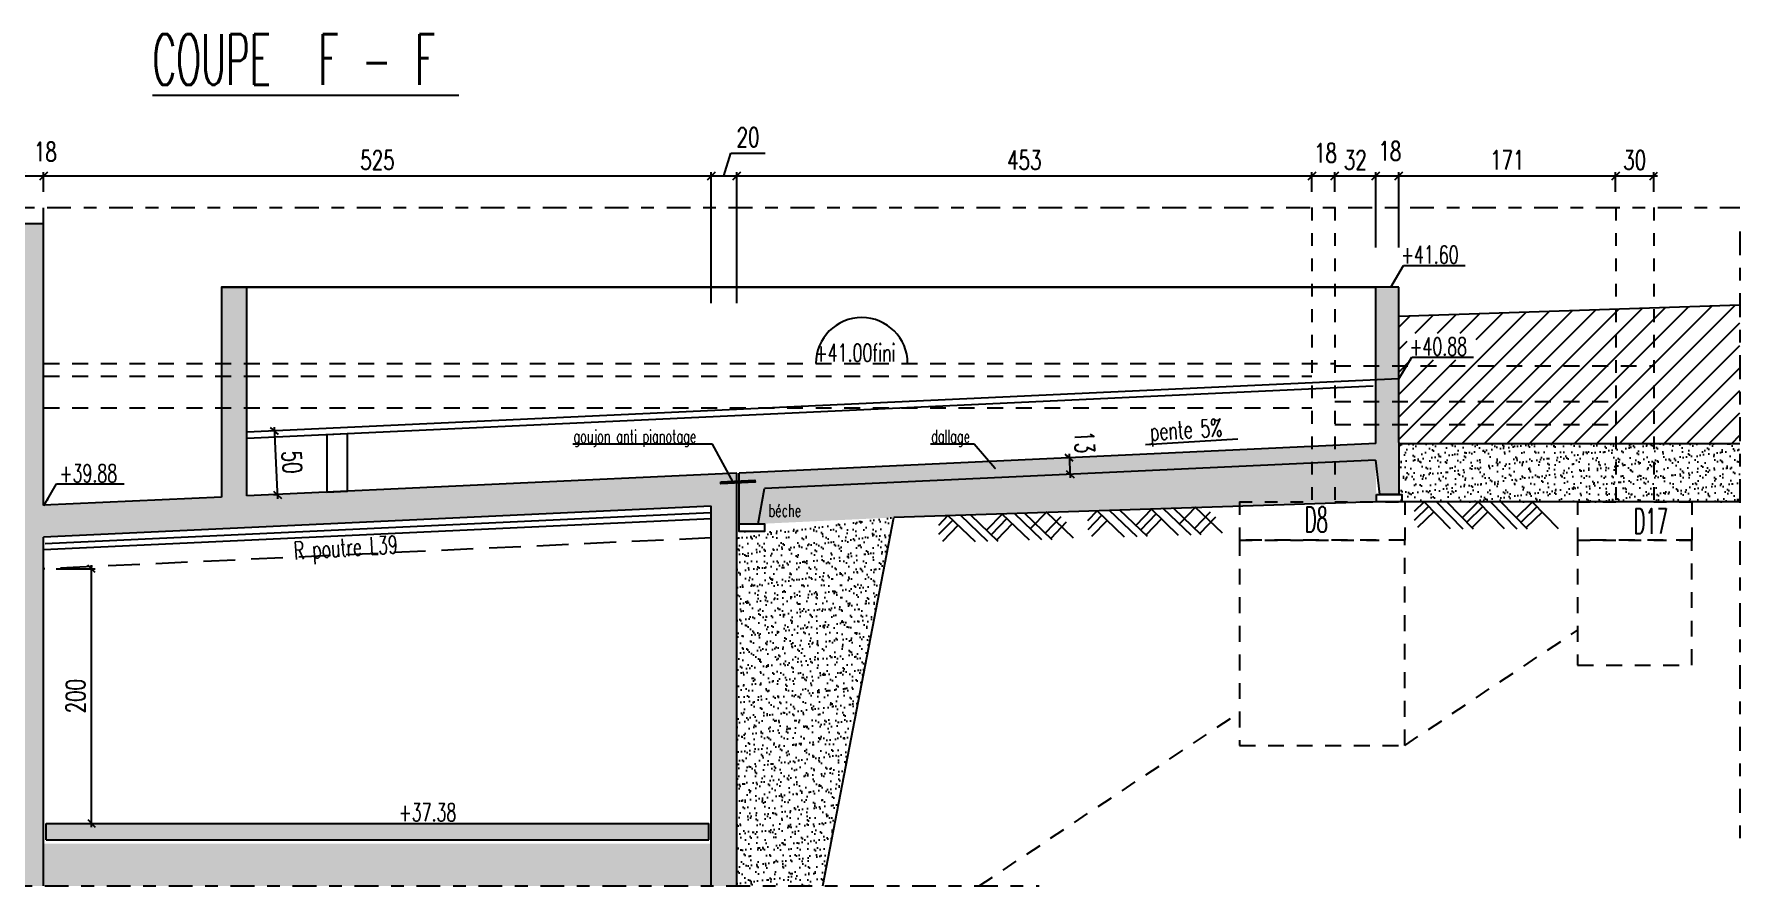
# Model space of a CAD drawing. Extents: x 308 to 437, y -199 to -146.
# Drawn here: x 327.35 to 340.77, y -190.44 to -183.73 of the extents above; entities that cross this region are included whole.
import ezdxf

# ---------------------------------------------------------------- set-up
doc = ezdxf.new("R2010")
doc.units = 0
doc.header["$LTSCALE"] = 0.5
doc.header["$MEASUREMENT"] = 0
for name, pattern in [('AXES2', [1.125, 0.75, -0.125, 0.125, -0.125]), ('DISCONTINU', [0.75, 0.5, -0.25]), ('DISCONTINU2', [0.375, 0.25, -0.125])]:
    doc.linetypes.add(name, pattern=pattern)
doc.layers.get('DEFPOINTS').update_dxf_attribs({"linetype": 'CONTINUOUS'})
for name, color, linetype in [('AXES', 6, 'AXES2'), ('COTATION', 7, 'CONTINUOUS'), ('HABILLAGE', 7, 'CONTINUOUS'), ('MURS', 3, 'CONTINUOUS'), ('POCHAGE', 254, 'CONTINUOUS'), ('RDC', 7, 'DISCONTINU2'), ('REPERE-SEM', 4, 'CONTINUOUS')]:
    doc.layers.add(name, color=color, linetype=linetype)
doc.layers.add('STR - MACONNERIE', color=4, linetype='CONTINUOUS', lineweight=30)
doc.styles.add('ROMANS8', font='romans.shx', dxfattribs={"width": 0.7})
doc.styles.get("Standard").update_dxf_attribs({"font": 'txt.shx'})
doc.linetypes.add('ISOLATION', pattern='A,0.0001,-0.1,[134,ltypeshp.shx,S=0.1,R=0,X=-0.1,Y=0],-0.2,[134,ltypeshp.shx,S=0.1,R=180,X=0.1,Y=0],-0.1', length=0.4001)
doc.dimstyles.new('COT50 cm', dxfattribs={"dimtxt": 0.15, "dimasz": 0.06, "dimexe": 0.03, "dimexo": 0.1, "dimgap": 0.05, "dimtad": 1, "dimdec": 0, "dimlfac": 100, "dimzin": 0, "dimdsep": 46, "dimtxsty": 'ROMANS8', "dimblk1": 'OBLIQUE', "dimblk2": 'OBLIQUE', "dimsah": 1, "dimcen": 0.03, "dimdle": 0.03, "dimclrt": 1, "dimadec": 0, "dimazin": 0, "dimtfac": 1, "dimtdec": 0, "dimtmove": 0, "dimatfit": 3, "dimfxl": 0, "dimtolj": 1, "dimtzin": 0, "dimlwd": -1, "dimlwe": -1, "dimarcsym": 0})
pattern_1 = [(37.5, (-103.79459, -43.32228), (-0.003149668, 0.096341188), [0, -0.076, 0, -0.085, 0, -0.08125]), (7.5, (-103.79459, -43.32228), (0.088488835, 0.141107303), [0, -0.041, 0, -0.0685, 0, -0.02625]), (327.5, (-103.85609, -43.32228), (0.155707093, 0.000282953), [0, -0.025, 0, -0.09, 0, -0.1175]), (317.5, (-103.85609, -43.32228), (0.15030633, 0.04388378), [0, -0.0125, 0, -0.059, 0, -0.0675])]

# ---------------------------------------------------------------- blocks, each defined once
blk = doc.blocks.new('_Oblique')
at = {"layer": 'COTATION', "color": 0, "lineweight": -2}
blk.add_line((-0.5, -0.5), (0.5, 0.5), dxfattribs=at)
blk = doc.blocks.new('*D1511')
at = {"layer": 'COTATION', "color": 0, "transparency": 16777216}
for p, q in [((329.267, -187.391), (329.241, -186.828)), ((329.242, -186.858), (329.212, -186.859)), ((329.265, -187.361), (329.236, -187.362))]:
    blk.add_line(p, q, dxfattribs=at)
at = {"layer": 'DEFPOINTS', "color": 0, "transparency": 16777216}
for p in [(329.242, -186.858), (329.257, -186.857), (329.281, -187.36)]:
    blk.add_point(p, dxfattribs=at)
at = {"layer": 'COTATION', "color": 0, "transparency": 16777216, "xscale": 0.06, "yscale": 0.06, "zscale": 0.06}
for p, rotation in [((329.242, -186.858), 92.65795305260876), ((329.265, -187.361), 272.6579530526088)]:
    blk.add_blockref('_Oblique', p, dxfattribs=dict(at, rotation=rotation))
at = {"layer": 'COTATION', "color": 1, "transparency": 16777216, "insert": (329.379, -187.103), "char_height": 0.15, "attachment_point": 5, "rotation": 272.658, "style": 'ROMANS8'}
blk.add_mtext('\\A1;50', dxfattribs=at)
blk = doc.blocks.new('*D1517')
at = {"layer": 'COTATION', "color": 0, "transparency": 16777216}
for p, q in [((327.244, -184.976), (327.244, -184.821)), ((327.424, -184.976), (327.424, -184.821)), ((327.214, -184.851), (327.454, -184.851))]:
    blk.add_line(p, q, dxfattribs=at)
at = {"layer": 'DEFPOINTS', "color": 0, "transparency": 16777216}
for p in [(327.424, -184.851), (327.244, -185.076), (327.424, -185.076)]:
    blk.add_point(p, dxfattribs=at)
at = {"layer": 'COTATION', "color": 0, "transparency": 16777216, "xscale": 0.06, "yscale": 0.06, "zscale": 0.06, "rotation": 180}
blk.add_blockref('_Oblique', (327.244, -184.851), dxfattribs=at)
at = {"layer": 'COTATION', "color": 0, "transparency": 16777216, "xscale": 0.06, "yscale": 0.06, "zscale": 0.06}
blk.add_blockref('_Oblique', (327.424, -184.851), dxfattribs=at)
at = {"layer": 'COTATION', "color": 1, "transparency": 16777216, "insert": (327.438, -184.66), "char_height": 0.15, "attachment_point": 5, "style": 'ROMANS8'}
blk.add_mtext('\\A1;18', dxfattribs=at)
blk = doc.blocks.new('*D1519')
at = {"layer": 'COTATION', "color": 0, "transparency": 16777216}
for p, q in [((327.424, -184.976), (327.424, -184.821)), ((332.678, -185.851), (332.678, -184.821)), ((327.394, -184.851), (332.708, -184.851))]:
    blk.add_line(p, q, dxfattribs=at)
at = {"layer": 'DEFPOINTS', "color": 0, "transparency": 16777216}
for p in [(332.678, -184.851), (327.424, -185.076), (332.678, -187.238)]:
    blk.add_point(p, dxfattribs=at)
at = {"layer": 'COTATION', "color": 0, "transparency": 16777216, "xscale": 0.06, "yscale": 0.06, "zscale": 0.06, "rotation": 180}
blk.add_blockref('_Oblique', (327.424, -184.851), dxfattribs=at)
at = {"layer": 'COTATION', "color": 0, "transparency": 16777216, "xscale": 0.06, "yscale": 0.06, "zscale": 0.06}
blk.add_blockref('_Oblique', (332.678, -184.851), dxfattribs=at)
at = {"layer": 'COTATION', "color": 1, "transparency": 16777216, "insert": (330.051, -184.726), "char_height": 0.15, "attachment_point": 5, "style": 'ROMANS8'}
blk.add_mtext('\\A1;525', dxfattribs=at)
blk = doc.blocks.new('*D1520')
at = {"layer": 'COTATION', "color": 0, "transparency": 16777216}
for p, q in [((332.778, -184.851), (332.832, -184.671)), ((332.832, -184.671), (333.102, -184.671)), ((332.678, -185.851), (332.678, -184.821)), ((332.878, -185.851), (332.878, -184.821)), ((332.648, -184.851), (332.908, -184.851))]:
    blk.add_line(p, q, dxfattribs=at)
at = {"layer": 'DEFPOINTS', "color": 0, "transparency": 16777216}
for p in [(332.878, -184.851), (332.678, -187.238), (332.878, -187.19)]:
    blk.add_point(p, dxfattribs=at)
at = {"layer": 'COTATION', "color": 0, "transparency": 16777216, "xscale": 0.06, "yscale": 0.06, "zscale": 0.06, "rotation": 180}
blk.add_blockref('_Oblique', (332.678, -184.851), dxfattribs=at)
at = {"layer": 'COTATION', "color": 0, "transparency": 16777216, "xscale": 0.06, "yscale": 0.06, "zscale": 0.06}
blk.add_blockref('_Oblique', (332.878, -184.851), dxfattribs=at)
at = {"layer": 'COTATION', "color": 1, "transparency": 16777216, "insert": (332.967, -184.546), "char_height": 0.15, "attachment_point": 5, "style": 'ROMANS8'}
blk.add_mtext('\\A1;20', dxfattribs=at)
blk = doc.blocks.new('*D1521')
at = {"layer": 'COTATION', "color": 0, "transparency": 16777216}
for p, q in [((332.878, -185.851), (332.878, -184.821)), ((337.404, -184.976), (337.404, -184.821)), ((332.848, -184.851), (337.434, -184.851))]:
    blk.add_line(p, q, dxfattribs=at)
at = {"layer": 'DEFPOINTS', "color": 0, "transparency": 16777216}
for p in [(337.404, -184.851), (337.404, -185.076), (332.878, -186.979)]:
    blk.add_point(p, dxfattribs=at)
at = {"layer": 'COTATION', "color": 0, "transparency": 16777216, "xscale": 0.06, "yscale": 0.06, "zscale": 0.06, "rotation": 180}
blk.add_blockref('_Oblique', (332.878, -184.851), dxfattribs=at)
at = {"layer": 'COTATION', "color": 0, "transparency": 16777216, "xscale": 0.06, "yscale": 0.06, "zscale": 0.06}
blk.add_blockref('_Oblique', (337.404, -184.851), dxfattribs=at)
at = {"layer": 'COTATION', "color": 1, "transparency": 16777216, "insert": (335.141, -184.726), "char_height": 0.15, "attachment_point": 5, "style": 'ROMANS8'}
blk.add_mtext('\\A1;453', dxfattribs=at)
blk = doc.blocks.new('*D1522')
at = {"layer": 'COTATION', "color": 0, "transparency": 16777216}
for p, q in [((337.404, -184.976), (337.404, -184.821)), ((337.584, -184.976), (337.584, -184.821)), ((337.374, -184.851), (337.614, -184.851))]:
    blk.add_line(p, q, dxfattribs=at)
at = {"layer": 'DEFPOINTS', "color": 0, "transparency": 16777216}
for p in [(337.584, -184.851), (337.404, -185.076), (337.584, -185.076)]:
    blk.add_point(p, dxfattribs=at)
at = {"layer": 'COTATION', "color": 0, "transparency": 16777216, "xscale": 0.06, "yscale": 0.06, "zscale": 0.06, "rotation": 180}
blk.add_blockref('_Oblique', (337.404, -184.851), dxfattribs=at)
at = {"layer": 'COTATION', "color": 0, "transparency": 16777216, "xscale": 0.06, "yscale": 0.06, "zscale": 0.06}
blk.add_blockref('_Oblique', (337.584, -184.851), dxfattribs=at)
at = {"layer": 'COTATION', "color": 1, "transparency": 16777216, "insert": (337.511, -184.67), "char_height": 0.15, "attachment_point": 5, "style": 'ROMANS8'}
blk.add_mtext('\\A1;18', dxfattribs=at)
blk = doc.blocks.new('*D1523')
at = {"layer": 'COTATION', "color": 0, "transparency": 16777216}
for p, q in [((337.584, -184.976), (337.584, -184.821)), ((337.907, -185.415), (337.907, -184.821)), ((337.554, -184.851), (337.937, -184.851))]:
    blk.add_line(p, q, dxfattribs=at)
at = {"layer": 'DEFPOINTS', "color": 0, "transparency": 16777216}
for p in [(337.907, -184.851), (337.584, -185.076), (337.907, -185.515)]:
    blk.add_point(p, dxfattribs=at)
at = {"layer": 'COTATION', "color": 0, "transparency": 16777216, "xscale": 0.06, "yscale": 0.06, "zscale": 0.06, "rotation": 180}
blk.add_blockref('_Oblique', (337.584, -184.851), dxfattribs=at)
at = {"layer": 'COTATION', "color": 0, "transparency": 16777216, "xscale": 0.06, "yscale": 0.06, "zscale": 0.06}
blk.add_blockref('_Oblique', (337.907, -184.851), dxfattribs=at)
at = {"layer": 'COTATION', "color": 1, "transparency": 16777216, "insert": (337.746, -184.726), "char_height": 0.15, "attachment_point": 5, "style": 'ROMANS8'}
blk.add_mtext('\\A1;32', dxfattribs=at)
blk = doc.blocks.new('*D1524')
at = {"layer": 'COTATION', "color": 0, "transparency": 16777216}
for p, q in [((337.907, -185.415), (337.907, -184.821)), ((338.087, -185.415), (338.087, -184.821)), ((337.877, -184.851), (338.117, -184.851))]:
    blk.add_line(p, q, dxfattribs=at)
at = {"layer": 'DEFPOINTS', "color": 0, "transparency": 16777216}
for p in [(338.087, -184.851), (337.907, -185.515), (338.087, -185.515)]:
    blk.add_point(p, dxfattribs=at)
at = {"layer": 'COTATION', "color": 0, "transparency": 16777216, "xscale": 0.06, "yscale": 0.06, "zscale": 0.06, "rotation": 180}
blk.add_blockref('_Oblique', (337.907, -184.851), dxfattribs=at)
at = {"layer": 'COTATION', "color": 0, "transparency": 16777216, "xscale": 0.06, "yscale": 0.06, "zscale": 0.06}
blk.add_blockref('_Oblique', (338.087, -184.851), dxfattribs=at)
at = {"layer": 'COTATION', "color": 1, "transparency": 16777216, "insert": (338.018, -184.655), "char_height": 0.15, "attachment_point": 5, "style": 'ROMANS8'}
blk.add_mtext('\\A1;18', dxfattribs=at)
blk = doc.blocks.new('*D1525')
at = {"layer": 'COTATION', "color": 0, "transparency": 16777216}
for p, q in [((338.087, -185.415), (338.087, -184.821)), ((339.794, -184.976), (339.794, -184.821)), ((338.057, -184.851), (339.824, -184.851))]:
    blk.add_line(p, q, dxfattribs=at)
at = {"layer": 'DEFPOINTS', "color": 0, "transparency": 16777216}
for p in [(339.794, -184.851), (339.794, -185.076), (338.087, -185.515)]:
    blk.add_point(p, dxfattribs=at)
at = {"layer": 'COTATION', "color": 0, "transparency": 16777216, "xscale": 0.06, "yscale": 0.06, "zscale": 0.06, "rotation": 180}
blk.add_blockref('_Oblique', (338.087, -184.851), dxfattribs=at)
at = {"layer": 'COTATION', "color": 0, "transparency": 16777216, "xscale": 0.06, "yscale": 0.06, "zscale": 0.06}
blk.add_blockref('_Oblique', (339.794, -184.851), dxfattribs=at)
at = {"layer": 'COTATION', "color": 1, "transparency": 16777216, "insert": (338.941, -184.726), "char_height": 0.15, "attachment_point": 5, "style": 'ROMANS8'}
blk.add_mtext('\\A1;171', dxfattribs=at)
blk = doc.blocks.new('*D1526')
at = {"layer": 'COTATION', "color": 0, "transparency": 16777216}
for p, q in [((339.794, -184.976), (339.794, -184.821)), ((340.094, -184.976), (340.094, -184.821)), ((339.764, -184.851), (340.124, -184.851))]:
    blk.add_line(p, q, dxfattribs=at)
at = {"layer": 'DEFPOINTS', "color": 0, "transparency": 16777216}
for p in [(340.094, -184.851), (339.794, -185.076), (340.094, -185.076)]:
    blk.add_point(p, dxfattribs=at)
at = {"layer": 'COTATION', "color": 0, "transparency": 16777216, "xscale": 0.06, "yscale": 0.06, "zscale": 0.06, "rotation": 180}
blk.add_blockref('_Oblique', (339.794, -184.851), dxfattribs=at)
at = {"layer": 'COTATION', "color": 0, "transparency": 16777216, "xscale": 0.06, "yscale": 0.06, "zscale": 0.06}
blk.add_blockref('_Oblique', (340.094, -184.851), dxfattribs=at)
at = {"layer": 'COTATION', "color": 1, "transparency": 16777216, "insert": (339.944, -184.726), "char_height": 0.15, "attachment_point": 5, "style": 'ROMANS8'}
blk.add_mtext('\\A1;30', dxfattribs=at)
blk = doc.blocks.new('*D1597')
at = {"layer": 'COTATION', "color": 0, "transparency": 16777216}
for p, q in [((327.524, -187.943), (327.831, -187.943)), ((327.801, -189.976), (327.801, -187.913)), ((327.544, -189.946), (327.831, -189.946))]:
    blk.add_line(p, q, dxfattribs=at)
at = {"layer": 'DEFPOINTS', "color": 0, "transparency": 16777216}
for p in [(327.424, -187.943), (327.801, -187.943), (327.444, -189.946)]:
    blk.add_point(p, dxfattribs=at)
at = {"layer": 'COTATION', "color": 0, "transparency": 16777216, "xscale": 0.06, "yscale": 0.06, "zscale": 0.06}
for p, rotation in [((327.801, -187.943), 90), ((327.801, -189.946), 270)]:
    blk.add_blockref('_Oblique', p, dxfattribs=dict(at, rotation=rotation))
at = {"layer": 'COTATION', "color": 1, "transparency": 16777216, "insert": (327.676, -188.945), "char_height": 0.15, "attachment_point": 5, "rotation": 90, "style": 'ROMANS8'}
blk.add_mtext('\\A1;200', dxfattribs=at)
blk = doc.blocks.new('*D1675')
at = {"layer": 'COTATION', "color": 0, "transparency": 16777216}
for p, q in [((335.494, -187.068), (335.465, -187.07)), ((335.493, -187.038), (335.502, -187.228)), ((335.501, -187.198), (335.471, -187.199))]:
    blk.add_line(p, q, dxfattribs=at)
at = {"layer": 'DEFPOINTS', "color": 0, "transparency": 16777216}
for p in [(335.548, -187.066), (335.501, -187.198), (335.554, -187.196)]:
    blk.add_point(p, dxfattribs=at)
at = {"layer": 'COTATION', "color": 0, "transparency": 16777216, "xscale": 0.06, "yscale": 0.06, "zscale": 0.06}
for p, rotation in [((335.494, -187.068), 92.65795305263987), ((335.501, -187.198), 272.6579530526399)]:
    blk.add_blockref('_Oblique', p, dxfattribs=dict(at, rotation=rotation))
at = {"layer": 'COTATION', "color": 1, "transparency": 16777216, "insert": (335.615, -186.945), "char_height": 0.15, "attachment_point": 5, "rotation": 272.658, "style": 'ROMANS8'}
blk.add_mtext('\\A1;13', dxfattribs=at)

msp = doc.modelspace()

# ---------------------------------------------------------------- hatches: boundary and pattern name
at = {"layer": 'HABILLAGE'}
h = msp.add_hatch(dxfattribs=at)
h.set_pattern_fill('AR-SAND', color=256, scale=0.05, style=0)
h.set_pattern_definition(pattern_1)
h.paths.add_polyline_path([(338.0872, -186.9562), (340.7718, -186.9562), (340.7718, -187.4167), (338.1122, -187.4167), (338.0872, -187.3573)])
h = msp.add_hatch(dxfattribs=at)
h.set_pattern_fill('AR-SAND', color=256, scale=0.05, style=0)
h.set_pattern_definition(pattern_1)
h.paths.add_polyline_path([(333.0977, -187.3096), (337.9034, -187.0865), (337.9122, -187.4167), (334.1134, -187.539), (333.0477, -187.5896)])
h = msp.add_hatch(dxfattribs=at)
h.set_pattern_fill('AR-SAND', color=256, scale=0.05, style=0)
h.set_pattern_definition([(37.5, (-121.439965, 10.106125), (-0.003149668, 0.096341188), [0, -0.076, 0, -0.085, 0, -0.08125]), (7.5, (-121.43997, 10.10612), (0.088488835, 0.141107303), [0, -0.041, 0, -0.0685, 0, -0.02625]), (327.5, (-121.501465, 10.106125), (0.155707093, 0.000282953), [0, -0.025, 0, -0.09, 0, -0.1175]), (317.5, (-121.50147, 10.10612), (0.15030633, 0.04388378), [0, -0.0125, 0, -0.059, 0, -0.0675])])
h.paths.add_polyline_path([(332.8777, -190.4379), (333.555, -190.4379), (334.1134, -187.539), (333.0977, -187.6491), (332.8777, -187.6491)])
h = msp.add_hatch(dxfattribs=at)
h.set_pattern_fill('AR-SAND', color=256, scale=0.05, style=0)
h.set_pattern_definition([(37.5, (-33.228566, -60.03917), (-0.003149668, 0.096341188), [0, -0.076, 0, -0.085, 0, -0.08125]), (7.5, (-33.22857, -60.03917), (0.088488835, 0.141107303), [0, -0.041, 0, -0.0685, 0, -0.02625]), (327.5, (-33.29007, -60.03917), (0.155707093, 0.000282953), [0, -0.025, 0, -0.09, 0, -0.1175]), (317.5, (-33.29007, -60.03917), (0.15030633, 0.04388378), [0, -0.0125, 0, -0.059, 0, -0.0675])])
h.paths.add_polyline_path([(327.4244, -190.4379), (332.6777, -190.4379), (332.6777, -190.1062), (327.4244, -190.1062)])
at = {"layer": 'POCHAGE'}
h = msp.add_hatch(color=256, dxfattribs=at)
h.paths.add_polyline_path([(332.8777, -187.267), (332.7543, -187.2728), (332.7536, -187.2579), (332.8777, -187.252), (332.8777, -187.1896), (329.0244, -187.3685), (329.0244, -186.6765), (328.8244, -186.6765), (328.8244, -187.3778), (327.4244, -187.4428), (327.4244, -185.2265), (327.2444, -185.2265), (327.2444, -186.4265), (327.2244, -186.4265), (327.2244, -187.2265), (327.2244, -190.4379), (327.4244, -190.4379), (327.4244, -187.6931), (332.6777, -187.4492), (332.6777, -190.4379), (332.8777, -190.4379)])
h.paths.add_polyline_path([(329.0244, -186.4265), (328.8244, -186.4265), (328.8244, -186.6765), (329.0244, -186.6765)], flags=17)
h.paths.add_polyline_path([(329.0244, -186.3265), (328.8244, -186.3265), (328.8244, -186.4265), (329.0244, -186.4265)], flags=17)
h.paths.add_polyline_path([(329.0244, -185.7265), (328.8244, -185.7265), (328.8244, -186.3265), (329.0244, -186.3265)], flags=17)
h = msp.add_hatch(color=256, dxfattribs=at)
h.paths.add_polyline_path([(333.0977, -187.3096), (337.4044, -187.1096), (337.4044, -186.9795), (332.8977, -187.1887), (332.8977, -187.251), (333.0218, -187.2452), (333.0225, -187.2602), (332.8977, -187.2661), (332.8977, -187.5896), (333.0477, -187.5896)])
h.paths.add_polyline_path([(337.5844, -186.9711), (337.4044, -186.9795), (337.4044, -187.1096), (337.5844, -187.1013)])
h.paths.add_polyline_path([(338.0872, -186.9478), (338.0872, -186.8065), (337.9072, -186.8065), (337.9072, -186.9562), (337.5844, -186.9711), (337.5844, -187.1013), (337.9034, -187.0865), (337.9372, -187.3573), (338.0872, -187.3573)])
h.paths.add_polyline_path([(338.0872, -186.6265), (337.9072, -186.6265), (337.9072, -186.8065), (338.0872, -186.8065)])
h.paths.add_polyline_path([(338.0872, -186.4473), (337.9072, -186.4556), (337.9072, -186.6265), (338.0872, -186.6265)])
h.paths.add_polyline_path([(338.0872, -186.3465), (337.9072, -186.3465), (337.9072, -186.4556), (338.0872, -186.4473)])
h.paths.add_polyline_path([(338.0872, -185.7262), (337.9072, -185.7262), (337.9072, -186.3465), (338.0872, -186.3465)])
msp.add_hatch(color=256, dxfattribs=at).paths.add_polyline_path([(327.4444, -189.9465), (327.4444, -190.0765), (332.6577, -190.0765), (332.6577, -189.9465)])
at = {"layer": 'RDC'}
h = msp.add_hatch(dxfattribs=at)
h.set_pattern_fill('ANSI31', color=256)
h.set_pattern_definition([(45, (-103.79459, -43.32228), (-0.088388348, 0.088388348), [])])
h.paths.add_polyline_path([(338.0872, -185.9536), (340.7718, -185.865), (340.7718, -186.9562), (338.0872, -186.9562), (338.0872, -186.9478)])
h.paths.add_polyline_path([(338.6973, -186.2984), (338.1549, -186.2984), (338.1549, -186.0884), (338.6973, -186.0884)], flags=16)

# ---------------------------------------------------------------- linework, layer by layer
at = {"layer": 'AXES', "color": 6, "ltscale": 0.5}
for p, q in [((320.1396, -185.1005), (340.7718, -185.1005)), ((340.7718, -185.2872), (340.7718, -190.0848)), ((324.5083, -190.4379), (335.2578, -190.4379))]:
    msp.add_line(p, q, dxfattribs=at)
at = {"layer": 'COTATION'}
msp.add_lwpolyline([(329.6522, -187.3394), (329.8167, -187.3317), (329.8167, -186.8813), (329.6526, -186.8889)], close=True, dxfattribs=at)
at = {"layer": 'COTATION', "color": 0}
msp.add_lwpolyline([(332.7536, -187.2579), (333.0218, -187.2452), (333.0225, -187.2602), (332.7543, -187.2728)], close=True, dxfattribs=at)
at = {"layer": 'COTATION'}
msp.add_arc((333.8619, -186.3265), 0.3611, 0, 180, dxfattribs=at)
at = {"layer": 'HABILLAGE', "linetype": 'ISOLATION', "ltscale": 0.2}
msp.add_line((327.4355, -187.743), (332.6715, -187.4999), dxfattribs=at)
at = {"layer": 'HABILLAGE', "color": 1}
for p, q in [((337.9122, -187.4167), (334.1134, -187.539)), ((340.7718, -187.4167), (337.9122, -187.4167)), ((333.555, -190.4379), (334.1134, -187.539))]:
    msp.add_line(p, q, dxfattribs=at)
at = {"layer": 'HABILLAGE'}
for p, q in [((335.2797, -187.7152), (335.0641, -187.5084)), ((335.3604, -187.7135), (335.1439, -187.5058)), ((335.3147, -187.4957), (335.1918, -187.6238)), ((335.5274, -187.7006), (335.3129, -187.4949)), ((335.7141, -187.4854), (335.6383, -187.5645)), ((335.9306, -187.6931), (335.7141, -187.4854)), ((336.0287, -187.691), (335.8122, -187.4834)), ((336.1094, -187.6894), (335.8928, -187.4817)), ((336.1407, -187.4737), (336.0178, -187.6019)), ((336.1775, -187.5093), (336.0547, -187.6373)), ((336.3551, -187.6794), (336.1407, -187.4737)), ((336.4532, -187.6774), (336.2376, -187.4706)), ((336.5339, -187.6757), (336.3174, -187.468)), ((336.4882, -187.458), (336.3653, -187.5861)), ((336.6025, -187.4965), (336.4798, -187.6245)), ((336.7009, -187.6629), (336.4864, -187.4572)), ((338.2863, -187.4147), (338.2079, -187.4913)), ((338.3219, -187.4515), (338.2079, -187.5629)), ((338.363, -187.4935), (338.2362, -187.6175)), ((338.496, -187.6292), (338.2863, -187.4147)), ((338.5941, -187.6303), (338.3844, -187.4158)), ((338.6748, -187.6312), (338.465, -187.4167)), ((338.713, -187.4167), (338.5861, -187.5408)), ((338.7486, -187.4535), (338.6218, -187.5774)), ((338.7897, -187.4955), (338.663, -187.6195)), ((338.9207, -187.6292), (338.713, -187.4167)), ((339.0188, -187.6303), (338.81, -187.4167)), ((339.0995, -187.6312), (338.8898, -187.4167)), ((339.1383, -187.4176), (339.0113, -187.5417)), ((339.1739, -187.4543), (339.0471, -187.5783)), ((339.215, -187.4964), (339.0882, -187.6204)), ((339.3442, -187.6292), (339.1365, -187.4167)), ((334.5406, -187.5232), (334.4648, -187.6023)), ((334.5774, -187.5588), (334.4671, -187.6738)), ((334.6198, -187.5995), (334.4971, -187.7275)), ((334.7571, -187.7309), (334.5406, -187.5232)), ((334.8552, -187.7288), (334.6387, -187.5212)), ((334.9359, -187.7271), (334.7193, -187.5195)), ((334.9672, -187.5115), (334.8443, -187.6396)), ((335.004, -187.5471), (334.8812, -187.6751)), ((335.0464, -187.5878), (334.9237, -187.7158)), ((335.1816, -187.7172), (334.9672, -187.5115)), ((335.4291, -187.5343), (335.3063, -187.6622)), ((335.4715, -187.575), (335.3488, -187.703)), ((335.7509, -187.521), (335.6406, -187.6361)), ((335.7933, -187.5618), (335.6706, -187.6897)), ((336.2199, -187.55), (336.0972, -187.678)), ((336.645, -187.5372), (336.5223, -187.6652))]:
    msp.add_line(p, q, dxfattribs=at)
at = {"layer": 'MURS'}
for p, q in [((327.2444, -185.2265), (327.4244, -185.2265)), ((327.4244, -187.4428), (327.4244, -185.2265)), ((328.8244, -185.7265), (329.0244, -185.7265)), ((338.0872, -185.7262), (337.9072, -185.7262)), ((337.9072, -186.9562), (337.9072, -185.7262)), ((338.0872, -186.9478), (338.0872, -185.7262)), ((337.9072, -186.9562), (332.8977, -187.1887)), ((338.0872, -186.9478), (338.0872, -187.3573)), ((337.9034, -187.0865), (333.0977, -187.3096)), ((337.9034, -187.0865), (337.9372, -187.3573)), ((332.8777, -187.1896), (329.0244, -187.3685)), ((332.8777, -190.4379), (332.8777, -187.1896)), ((332.8977, -187.5896), (332.8977, -187.1887)), ((333.0477, -187.5896), (333.0977, -187.3096)), ((338.0872, -187.3573), (337.9372, -187.3573)), ((328.8244, -187.3778), (327.4244, -187.4428)), ((332.6777, -187.4492), (327.4244, -187.6931)), ((332.6777, -190.4379), (332.6777, -187.4492)), ((332.8977, -187.5896), (333.0477, -187.5896)), ((327.4244, -190.4379), (327.4244, -187.6931)), ((327.4444, -189.9465), (332.6577, -189.9465)), ((327.4444, -190.0765), (327.4444, -189.9465)), ((332.6577, -190.0765), (332.6577, -189.9465)), ((327.4444, -190.0765), (332.6577, -190.0765))]:
    msp.add_line(p, q, dxfattribs=at)
at = {"layer": 'MURS', "linetype": 'DISCONTINU2', "ltscale": 0.5}
for p, q in [((337.4044, -185.1005), (337.4044, -187.4167)), ((337.5844, -185.1005), (337.5844, -187.4167)), ((339.7944, -185.1005), (339.7944, -187.4167)), ((340.0944, -185.1005), (340.0944, -187.4167)), ((336.8344, -187.4167), (337.4044, -187.4167)), ((336.8344, -187.4167), (336.8344, -187.7167)), ((337.5844, -187.4167), (338.1344, -187.4167)), ((338.1344, -187.4167), (338.1344, -187.7167)), ((339.4944, -187.4167), (339.7944, -187.4167)), ((339.4944, -187.4167), (339.4944, -187.7167)), ((340.0944, -187.4167), (340.3944, -187.4167)), ((340.3944, -187.4167), (340.3944, -187.7167)), ((336.8344, -187.7167), (338.0024, -187.7167)), ((339.4944, -187.7167), (340.3944, -187.7167))]:
    msp.add_line(p, q, dxfattribs=at)
at = {"layer": 'MURS', "color": 0, "linetype": 'DISCONTINU2'}
for p, q in [((327.4244, -186.3265), (337.5844, -186.3265)), ((327.4244, -186.4265), (337.4044, -186.4265)), ((327.4244, -186.6765), (337.4044, -186.6765))]:
    msp.add_line(p, q, dxfattribs=at)
at = {"layer": 'MURS', "color": 8, "linetype": 'DISCONTINU'}
msp.add_line((332.6777, -187.6995), (327.4244, -187.9433), dxfattribs=at)
at = {"layer": 'MURS'}
msp.add_lwpolyline([(329.0244, -187.3685), (329.0244, -185.7265), (328.8244, -185.7265), (328.8244, -187.3778)], dxfattribs=at)
at = {"layer": 'MURS', "color": 0}
for points in [[(337.9122, -187.3573), (338.1122, -187.3573), (338.1122, -187.4167), (337.9122, -187.4167)], [(332.8977, -187.5896), (333.0977, -187.5896), (333.0977, -187.6491), (332.8977, -187.6491)]]:
    msp.add_lwpolyline(points, close=True, dxfattribs=at)
at = {"layer": 'RDC'}
for p, q in [((327.4244, -185.2265), (327.4244, -185.1005)), ((337.5844, -186.3465), (340.0944, -186.3465)), ((337.5844, -186.6265), (339.7944, -186.6265)), ((337.5844, -186.8065), (339.7944, -186.8065)), ((338.1344, -189.3321), (339.4944, -188.4255)), ((334.7866, -190.4379), (336.8344, -189.0727))]:
    msp.add_line(p, q, dxfattribs=at)
at = {"layer": 'RDC', "linetype": 'ByBlock'}
for p, q in [((338.0872, -185.9536), (340.7718, -185.865)), ((338.0872, -186.4473), (329.0244, -186.868)), ((337.8872, -186.5066), (329.0244, -186.918)), ((338.0872, -186.9562), (340.7718, -186.9562)), ((332.6777, -187.5486), (327.4244, -187.7925))]:
    msp.add_line(p, q, dxfattribs=at)
at = {"layer": 'RDC'}
for points in [[(338.1344, -187.7167), (336.8344, -187.7167), (336.8344, -189.3321), (338.1344, -189.3321)], [(340.3944, -187.7167), (339.4944, -187.7167), (339.4944, -188.7008), (340.3944, -188.7008)]]:
    msp.add_lwpolyline(points, close=True, dxfattribs=at)
at = {"layer": 'STR - MACONNERIE', "color": 8}
msp.add_line((329.0244, -185.7265), (337.9072, -185.7265), dxfattribs=at)

# ---------------------------------------------------------------- texts
at = {"layer": 'HABILLAGE', "color": 1, "style": 'ROMANS8', "width": 0.65}
for s, height, p in [('+41.60', 0.14, (338.1063, -185.5405)), ('+41.00fini ', 0.14, (333.4929, -186.3124)), ('+40.88', 0.14, (338.1726, -186.2634)), ('goujon anti pianotage', 0.1, (331.5931, -186.9502)), ('dallage', 0.1, (334.4075, -186.9502)), ('+39.88', 0.14, (327.5505, -187.261)), ('béche', 0.1, (333.1283, -187.5337)), ('+37.38', 0.14, (330.2192, -189.929))]:
    msp.add_text(s, height=height, dxfattribs=at).set_placement(p)
for s, p in [('pente 5%%%', (336.1338, -186.9347)), ('R poutre L39', (329.3979, -187.87))]:
    msp.add_text(s, height=0.14, rotation=3.53865, dxfattribs=at).set_placement(p)
at = {"layer": 'REPERE-SEM', "color": 4, "width": 0.519}
msp.add_text(' %%UCOUPE  F - F ', height=0.4, dxfattribs=at).set_placement((328.0957, -184.1348))
at = {"layer": 'REPERE-SEM', "color": 4, "width": 0.52}
for s, p in [('D8', (337.3471, -187.6546)), ('D17', (339.9344, -187.6675))]:
    msp.add_text(s, height=0.2, rotation=359.99805, dxfattribs=at).set_placement(p)

# ---------------------------------------------------------------- dimensions: what is measured, and where the dimension line sits
at = {"layer": 'COTATION'}
for base, p1, p2, picture, middle in [((332.8777, -184.8507), (332.6777, -187.2382), (332.8777, -187.1896), '*D1520', (332.8817, -184.5457)), ((332.6777, -184.8507), (327.4244, -185.0763), (332.6777, -187.2382), '*D1519', (330.0511, -184.7257)), ((337.4044, -184.8507), (332.8777, -186.9787), (337.4044, -185.0763), '*D1521', (335.1411, -184.7257)), ((337.9072, -184.8507), (337.5844, -185.0763), (337.9072, -185.5152), '*D1523', (337.7458, -184.7257)), ((339.7944, -184.8507), (338.0872, -185.5152), (339.7944, -185.0763), '*D1525', (338.9408, -184.7257)), ((340.0944, -184.8507), (339.7944, -185.0763), (340.0944, -185.0763), '*D1526', (339.9444, -184.7257))]:
    dim = msp.add_linear_dim(base=base, p1=p1, p2=p2, dimstyle='COT50 cm', override={"dimtmove": 1}, dxfattribs=at)
    dim.commit()
    dim.dimension.update_dxf_attribs({"geometry": picture, "text_midpoint": middle})
for base, p1, p2, picture, middle in [((338.0872, -184.8507), (337.9072, -185.5152), (338.0872, -185.5152), '*D1524', (338.0185, -184.7798)), ((327.4244, -184.8507), (327.2444, -185.0763), (327.4244, -185.0763), '*D1517', (327.4384, -184.7849)), ((337.5844, -184.8507), (337.4044, -185.0763), (337.5844, -185.0763), '*D1522', (337.5113, -184.7946))]:
    dim = msp.add_linear_dim(base=base, p1=p1, p2=p2, dimstyle='COT50 cm', override={"dimtmove": 1}, dxfattribs=at)
    dim.commit()
    dim.dimension.update_dxf_attribs({"geometry": picture, "text_midpoint": middle, "dimtype": 160})
dim = msp.add_aligned_dim(p1=(329.2806, -187.3599), p2=(329.2573, -186.8572), distance=0.0152, dimstyle='COT50 cm', override={"dimtmove": 1}, dxfattribs=at)
dim.commit()
dim.dimension.update_dxf_attribs({"geometry": '*D1511', "text_midpoint": (329.3787, -187.1035)})
dim = msp.add_linear_dim(base=(335.5005, -187.198), p1=(335.5478, -187.0657), p2=(335.5538, -187.1955), angle=272.65795, dimstyle='COT50 cm', override={"dimtmove": 1}, dxfattribs=at)
dim.commit()
dim.dimension.update_dxf_attribs({"geometry": '*D1675', "text_midpoint": (335.4904, -186.9504), "dimtype": 161})
dim = msp.add_linear_dim(base=(327.8006, -187.9433), p1=(327.4444, -189.9465), p2=(327.4244, -187.9433), angle=90, dimstyle='COT50 cm', override={"dimtmove": 1}, dxfattribs=at)
dim.commit()
dim.dimension.update_dxf_attribs({"geometry": '*D1597', "text_midpoint": (327.6756, -188.9449)})

# ---------------------------------------------------------------- leaders
msp.add_leader([(336.094, -186.9638), (336.8201, -186.9189)], dimstyle='COT50 cm', override={"dimgap": 0.05, "dimtad": 0}, dxfattribs=at)
at = {"layer": 'MURS', "color": 1}
for points, override in [([(338.0252, -185.7262), (338.1236, -185.5545), (338.6098, -185.5545)], {"dimgap": 0.05, "dimtad": 0, "dimfxl": 10, "dimfxlon": 1}), ([(338.0872, -186.4473), (338.1899, -186.2774), (338.676, -186.2774)], {"dimgap": 0.05, "dimtad": 0, "dimfxl": 10, "dimfxlon": 1}), ([(332.8497, -187.2615), (332.687, -186.9614), (331.5889, -186.9614)], {"dimtad": 0, "dimldrblk": 'DOTSMALL', "dimfxl": 10}), ([(334.9103, -187.1517), (334.7475, -186.9614), (334.4036, -186.9614)], {"dimtad": 0, "dimldrblk": 'DOTSMALL', "dimfxl": 10}), ([(327.4263, -187.4468), (327.5247, -187.2751), (328.0584, -187.2751)], {"dimgap": 0.05, "dimtad": 0, "dimfxl": 10, "dimfxlon": 1})]:
    msp.add_leader(points, dimstyle='COT50 cm', override=override, dxfattribs=at)

doc.saveas('drawing.dxf')
